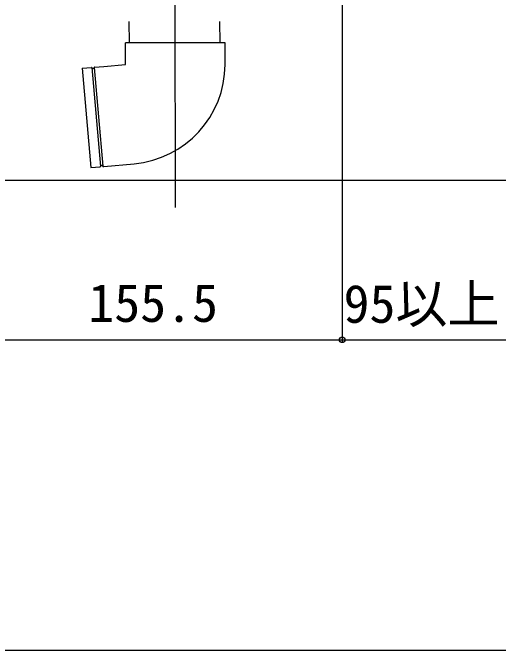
# Model space of a CAD drawing. Units: millimetres, scale not verified. Extents: x -1050 to 1050, y -1566 to 1557.
# Drawn here: x -50.9 to 173.2, y -1565.7 to -1271.3 of the extents above; entities that cross this region are included whole.
import ezdxf
from ezdxf.enums import TextEntityAlignment as Align

# ---------------------------------------------------------------- set-up
doc = ezdxf.new("R2010")
doc.units = ezdxf.units.MM
doc.header["$LTSCALE"] = 8
for name, color, linetype in [('0-4_YKK_12', 2, 'Continuous'), ('0-5_YKK_13', 4, 'Continuous'), ('0-7_YKK_D', 6, 'Continuous'), ('0-8_YKK_ZWAK', 7, 'Continuous'), ('0-A_YSS_KE', 3, 'Continuous')]:
    doc.layers.add(name, color=color, linetype=linetype)
doc.styles.add('ＭＳ ゴシック', font='')
doc.styles.get('ＭＳ ゴシック').set_extended_font_data('MS Gothic')

msp = doc.modelspace()

# ---------------------------------------------------------------- linework, layer by layer
at = {"layer": '0-4_YKK_12'}
for p, q in [((23.389, -560.185), (24.079, -1361.192)), ((101.139, -1275.269), (101.139, -1348.736))]:
    msp.add_line(p, q, dxfattribs=at)
at = {"layer": '0-5_YKK_13'}
for p, q in [((2.76, -1275.269), (2.773, -1285.168)), ((44.773, -1285.168), (44.76, -1275.269)), ((1.081, -1295.168), (1.081, -1285.168)), ((47.081, -1295.168), (47.081, -1285.168)), ((-18.842, -1296.911), (-14.53, -1296.534)), ((-18.842, -1296.911), (-14.833, -1342.736)), ((-14.351, -1296.615), (-10.359, -1342.248)), ((-13.355, -1296.528), (-9.363, -1342.161)), ((-14.833, -1342.736), (-10.521, -1342.359))]:
    msp.add_line(p, q, dxfattribs=at)
for points in [[(47.081, -1285.168), (24.081, -1285.168), (1.081, -1285.168)], [(-13.193, -1296.417), (-8.914, -1296.043), (1.081, -1295.168)], [(-9.184, -1342.242), (-8.914, -1342.218), (5.091, -1340.993)]]:
    msp.add_lwpolyline(points, dxfattribs=at)
for centre, radius, start, end in [((1.081, -1295.168), 46, 275, 0), ((-14.512, -1296.733), 0.2, 21.60155, 95), ((-13.861, -1296.476), 0.5, 201.60155, 348.39845), ((-13.176, -1296.616), 0.2, 95, 168.39845), ((-10.538, -1342.16), 0.2, 275, 348.39845), ((-9.852, -1342.301), 0.5, 21.60155, 168.39845), ((-9.201, -1342.043), 0.2, 201.60155, 275)]:
    msp.add_arc(centre, radius, start, end, dxfattribs=at)
at = {"layer": '0-7_YKK_D'}
for p, q in [((101.139, -1238.736), (101.139, -1423.332)), ((101.139, -1238.736), (101.139, -1423.332)), ((-54.361, -1422.332), (101.139, -1422.332)), ((101.139, -1422.332), (206.069, -1422.332))]:
    msp.add_line(p, q, dxfattribs=at)
msp.add_circle((101.139, -1422.332), 1.275, dxfattribs=at)
msp.add_circle((101.139, -1422.332), 1.275, dxfattribs=at)
at = {"layer": '0-8_YKK_ZWAK'}
msp.add_lwpolyline([(-1050, -1565.7), (1050, -1565.7), (1050, 1494.3)], dxfattribs=at)
at = {"layer": '0-A_YSS_KE'}
msp.add_line((398.506, -1348.736), (-368.211, -1348.736), dxfattribs=at)

# ---------------------------------------------------------------- texts
at = {"layer": '0-7_YKK_D', "style": 'ＭＳ ゴシック'}
for s, p in [('95以上', (101.786, -1419.741)), ('155.5', (-16.02, -1419.332))]:
    msp.add_text(s, height=17.6, dxfattribs=at).set_placement(p, align=Align.BOTTOM_LEFT)

doc.saveas('drawing.dxf')
